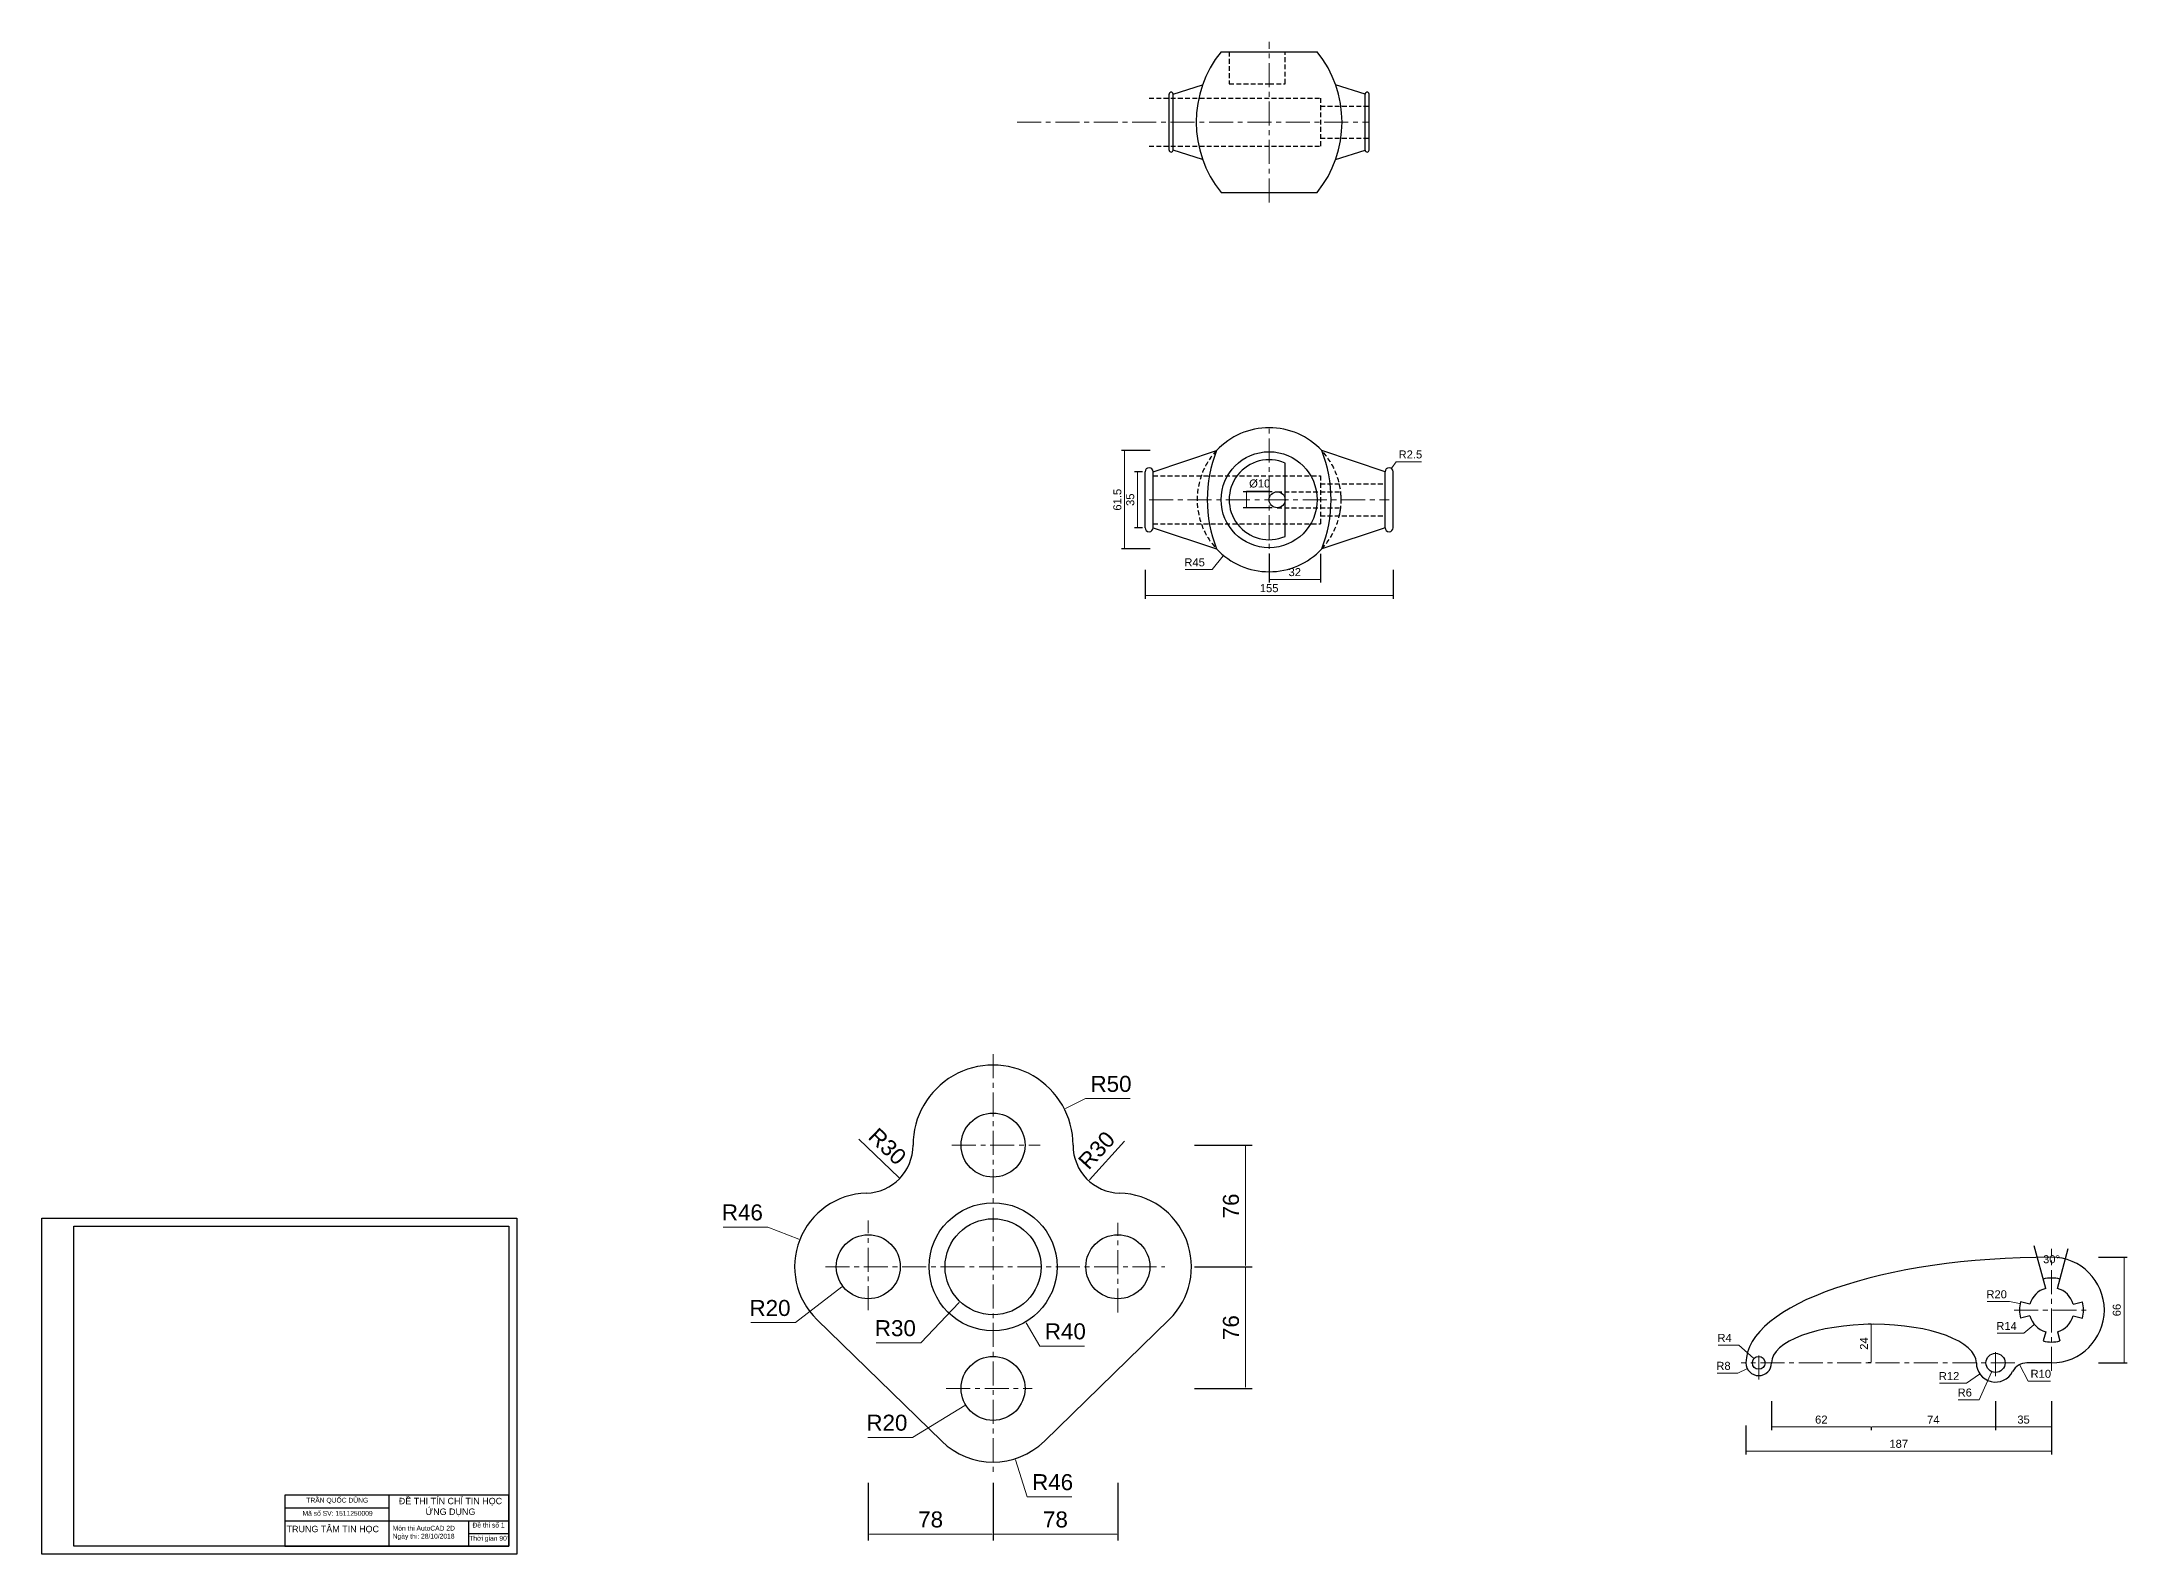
# Model space of a CAD drawing. Header units: inches. Extents: x 0 to 1303, y 0 to 945.
import ezdxf

# ---------------------------------------------------------------- set-up
doc = ezdxf.new("R2010")
doc.units = ezdxf.units.IN
doc.header["$LTSCALE"] = 12
doc.header["$MEASUREMENT"] = 0
doc.linetypes.add('CENTER', pattern=[2, 1.25, -0.25, 0.25, -0.25])
doc.linetypes.add('HIDDEN', pattern=[0.375, 0.25, -0.125])
doc.layers.add('chu', color=4, linetype='Continuous')
doc.layers.add('khung', color=7, linetype='Continuous')
for name, color, linetype, lineweight in [('khuat', 3, 'HIDDEN', 25), ('kt', 6, 'Continuous', 18), ('thay', 3, 'Continuous', 25), ('truc', 1, 'CENTER', 9)]:
    doc.layers.add(name, color=color, linetype=linetype, lineweight=lineweight)
doc.styles.add('style1', font='arial.ttf')
doc.dimstyles.new('12', dxfattribs={"dimscale": 2, "dimtxt": 2.5, "dimasz": 0.18, "dimexe": 1, "dimexo": 1, "dimgap": 1, "dimtad": 1, "dimtoh": 1, "dimdec": 0, "dimzin": 0, "dimdsep": 46, "dimtxsty": 'style1', "dimcen": 0, "dimclrd": 256, "dimclrt": 256, "dimadec": 0, "dimazin": 3, "dimtfac": 1, "dimtdec": 0, "dimtofl": 0, "dimtmove": 0, "dimatfit": 3, "dimfxl": 8, "dimfxlon": 1, "dimtolj": 1, "dimtzin": 0, "dimlwd": -1, "dimarcsym": 2})
doc.dimstyles.new('14', dxfattribs={"dimscale": 4, "dimtxt": 2.5, "dimasz": 0.18, "dimexe": 1, "dimexo": 1, "dimgap": 1, "dimtad": 1, "dimtoh": 1, "dimdec": 0, "dimzin": 0, "dimdsep": 46, "dimtxsty": 'style1', "dimcen": 0, "dimclrd": 256, "dimclrt": 256, "dimadec": 0, "dimazin": 3, "dimtfac": 1, "dimtdec": 0, "dimtofl": 0, "dimtmove": 0, "dimatfit": 3, "dimfxl": 8, "dimfxlon": 1, "dimtolj": 1, "dimtzin": 0, "dimlwd": -1, "dimarcsym": 2})

# ---------------------------------------------------------------- blocks, each defined once
blk = doc.blocks.new('*D1')
at = {"layer": 'Defpoints', "color": 0}
for p in [(514.5754179380801, 255.6226379076649), (536.2151672585268, 234.844734997404)]:
    blk.add_point(p, dxfattribs=at)
at = {"layer": 'kt'}
blk.add_line((510.7533885638164, 259.292447297905), (535.6958132748362, 235.3434046672503), dxfattribs=at)
blk.add_solid([(535.7789248864772, 235.4299636645321), (535.6127016631951, 235.2568456699685), (536.2151672585268, 234.844734997404)], dxfattribs=at)
at = {"layer": 'kt', "insert": (528.5533617582987, 254.8297385179827), "char_height": 10, "attachment_point": 5, "rotation": 316.16398164086195, "style": 'style1'}
blk.add_mtext('\\A1;R30', dxfattribs=at)
blk = doc.blocks.new('*D2')
at = {"layer": 'Defpoints', "color": 0}
for p in [(473.8000704558759, 196.5684740377397), (516.5754136083631, 179.648958140795)]:
    blk.add_point(p, dxfattribs=at)
at = {"layer": 'kt'}
for p, q in [((425.9681451802195, 204.4571154828904), (453.8562761488417, 204.4571154828905)), ((453.8562761488417, 204.4571154828905), (473.130543345663, 196.8333012430832))]:
    blk.add_line(p, q, dxfattribs=at)
blk.add_solid([(473.1746812132203, 196.9448890947853), (473.0864054781058, 196.721713391381), (473.8000704558759, 196.5684740377397)], dxfattribs=at)
at = {"layer": 'kt', "insert": (437.9122106645306, 213.5628453601074), "char_height": 10, "attachment_point": 5, "style": 'style1'}
blk.add_mtext('\\A1;R46', dxfattribs=at)
blk = doc.blocks.new('*D3')
at = {"layer": 'Defpoints', "color": 0}
for p in [(516.5754136083631, 179.648958140795), (500.715444056937, 167.4644858162406)]:
    blk.add_point(p, dxfattribs=at)
at = {"layer": 'kt'}
for p, q in [((471.1192977774667, 144.727151795114), (500.1444851530857, 167.0258448125566)), ((443.258451938449, 144.7271517951141), (471.1192977774667, 144.727151795114))]:
    blk.add_line(p, q, dxfattribs=at)
blk.add_solid([(500.0713783191384, 167.1210046298652), (500.217591987033, 166.9306849952481), (500.715444056937, 167.4644858162406)], dxfattribs=at)
at = {"layer": 'kt', "insert": (455.1888748579578, 153.832881672331), "char_height": 10, "attachment_point": 5, "style": 'style1'}
blk.add_mtext('\\A1;R20', dxfattribs=at)
blk = doc.blocks.new('*D4')
at = {"layer": 'Defpoints', "color": 0}
for p in [(594.5754136083626, 103.648958140795), (608.3619653855654, 59.76352786952496)]:
    blk.add_point(p, dxfattribs=at)
at = {"layer": 'kt'}
for p, q in [((615.8630961404742, 35.88588565556861), (608.5777548916434, 59.07662548267029)), ((643.7512271090966, 35.88588565556861), (615.8630961404742, 35.88588565556861))]:
    blk.add_line(p, q, dxfattribs=at)
blk.add_solid([(608.6922386227859, 59.11259040034994), (608.463271160501, 59.04066056499062), (608.3619653855654, 59.76352786952496)], dxfattribs=at)
at = {"layer": 'kt', "insert": (631.8071616247855, 44.99161553278559), "char_height": 10, "attachment_point": 5, "style": 'style1'}
blk.add_mtext('\\A1;R46', dxfattribs=at)
blk = doc.blocks.new('*D5')
at = {"layer": 'Defpoints', "color": 0}
for p in [(577.4774769600826, 93.2729973481078), (594.5754136083632, 103.6489581407955)]:
    blk.add_point(p, dxfattribs=at)
at = {"layer": 'kt'}
for p, q in [((544.155159106938, 73.05119686550549), (576.8619512407446, 92.89946275957104)), ((516.29431326792, 73.05119686550549), (544.155159106938, 73.05119686550549))]:
    blk.add_line(p, q, dxfattribs=at)
blk.add_solid([(576.7996954759885, 93.00205037946074), (576.9242070055008, 92.79687513968136), (577.4774769600826, 93.2729973481078)], dxfattribs=at)
at = {"layer": 'kt', "insert": (528.2247361874289, 82.1569267427224), "char_height": 10, "attachment_point": 5, "style": 'style1'}
blk.add_mtext('\\A1;R20', dxfattribs=at)
blk = doc.blocks.new('*D6')
at = {"layer": 'Defpoints', "color": 0}
for p in [(594.5754136083633, 179.6489581407955), (573.9240827805036, 157.888385192495)]:
    blk.add_point(p, dxfattribs=at)
at = {"layer": 'kt'}
for p, q in [((549.4668582178349, 132.1174930574975), (573.4284508406349, 157.3661314417358)), ((521.6060123788169, 132.1174930574976), (549.4668582178349, 132.1174930574975))]:
    blk.add_line(p, q, dxfattribs=at)
blk.add_solid([(573.3414085488417, 157.4487367650472), (573.5154931324282, 157.2835261184243), (573.9240827805036, 157.888385192495)], dxfattribs=at)
at = {"layer": 'kt', "insert": (533.5364352983257, 141.2266335759149), "char_height": 10, "attachment_point": 5, "style": 'style1'}
blk.add_mtext('\\A1;R30', dxfattribs=at)
blk = doc.blocks.new('*D7')
at = {"layer": 'Defpoints', "color": 0}
for p in [(594.5754136083627, 179.6489581407951), (614.9204407348421, 145.2094478187416)]:
    blk.add_point(p, dxfattribs=at)
at = {"layer": 'kt'}
for p, q in [((623.8306457704057, 130.126494309453), (615.2866512231187, 144.5895366329446)), ((651.6914916094236, 130.126494309453), (623.8306457704057, 130.126494309453))]:
    blk.add_line(p, q, dxfattribs=at)
blk.add_solid([(615.3899697540849, 144.650571714324), (615.1833326921526, 144.5285015515651), (614.9204407348421, 145.2094478187416)], dxfattribs=at)
at = {"layer": 'kt', "insert": (639.7610686899149, 139.2322241866699), "char_height": 10, "attachment_point": 5, "style": 'style1'}
blk.add_mtext('\\A1;R40', dxfattribs=at)
blk = doc.blocks.new('*D8')
at = {"layer": 'Defpoints', "color": 0}
for p in [(639.2320131196761, 278.1386918005388), (594.5754136083631, 255.6489581407949)]:
    blk.add_point(p, dxfattribs=at)
at = {"layer": 'kt'}
for p, q in [((652.3810277687938, 284.7607329004621), (639.8750681526391, 278.4625439652391)), ((680.2418736078114, 284.760732900462), (652.3810277687938, 284.7607329004621))]:
    blk.add_line(p, q, dxfattribs=at)
blk.add_solid([(639.8210927918557, 278.5697198040663), (639.9290435134225, 278.355368126412), (639.2320131196761, 278.1386918005388)], dxfattribs=at)
at = {"layer": 'kt', "insert": (668.3114506883027, 293.866462777679), "char_height": 10, "attachment_point": 5, "style": 'style1'}
blk.add_mtext('\\A1;R50', dxfattribs=at)
blk = doc.blocks.new('*D9')
at = {"layer": 'Defpoints', "color": 0}
for p in [(674.5754092786462, 255.622637907665), (654.3472398002777, 233.4681539472019)]:
    blk.add_point(p, dxfattribs=at)
at = {"layer": 'kt'}
blk.add_line((676.8010782471, 258.0602557808809), (654.8327158677587, 233.999861562253), dxfattribs=at)
blk.add_solid([(654.7440979319167, 234.0807742401665), (654.9213338036004, 233.9189488843396), (654.3472398002777, 233.4681539472019)], dxfattribs=at)
at = {"layer": 'kt', "insert": (659.3326915075404, 252.4379537527199), "char_height": 10, "attachment_point": 5, "rotation": 47.60233317550801, "style": 'style1'}
blk.add_mtext('\\A1;R30', dxfattribs=at)
blk = doc.blocks.new('*D10')
at = {"layer": 'Defpoints', "color": 0}
for p in [(594.5754136083632, 255.6489581407952), (594.5754136083632, 179.6489581407952), (752.431037052758, 179.6489581407951)]:
    blk.add_point(p, dxfattribs=at)
at = {"layer": 'kt', "color": 0, "lineweight": -2}
for p, q in [((720.431037052758, 255.6489581407951), (756.431037052758, 255.6489581407951)), ((720.431037052758, 179.6489581407951), (756.431037052758, 179.6489581407951))]:
    blk.add_line(p, q, dxfattribs=at)
at = {"layer": 'kt'}
blk.add_line((752.431037052758, 254.9289581407951), (752.431037052758, 180.3689581407951), dxfattribs=at)
for points in [[(752.311037052758, 254.9289581407951), (752.551037052758, 254.9289581407951), (752.431037052758, 255.6489581407951)], [(752.311037052758, 180.3689581407951), (752.551037052758, 180.3689581407951), (752.431037052758, 179.6489581407951)]]:
    blk.add_solid(points, dxfattribs=at)
at = {"layer": 'kt', "insert": (743.3253071755411, 217.6489581407953), "char_height": 10, "attachment_point": 5, "rotation": 90, "style": 'style1'}
blk.add_mtext('\\A1;76', dxfattribs=at)
blk = doc.blocks.new('*D11')
at = {"layer": 'Defpoints', "color": 0}
for p in [(594.5754136083632, 179.6489581407952), (594.5754136083632, 103.6489581407952), (752.431037052758, 103.6489581407951)]:
    blk.add_point(p, dxfattribs=at)
at = {"layer": 'kt', "color": 0, "lineweight": -2}
for p, q in [((720.431037052758, 179.6489581407951), (756.431037052758, 179.6489581407951)), ((720.431037052758, 103.6489581407951), (756.431037052758, 103.6489581407951))]:
    blk.add_line(p, q, dxfattribs=at)
at = {"layer": 'kt'}
blk.add_line((752.431037052758, 178.9289581407951), (752.431037052758, 104.3689581407951), dxfattribs=at)
for points in [[(752.311037052758, 178.9289581407951), (752.551037052758, 178.9289581407951), (752.431037052758, 179.6489581407951)], [(752.311037052758, 104.3689581407951), (752.551037052758, 104.3689581407951), (752.431037052758, 103.6489581407951)]]:
    blk.add_solid(points, dxfattribs=at)
at = {"layer": 'kt', "insert": (743.3253071755411, 141.6489581407952), "char_height": 10, "attachment_point": 5, "rotation": 90, "style": 'style1'}
blk.add_mtext('\\A1;76', dxfattribs=at)
blk = doc.blocks.new('*D12')
at = {"layer": 'Defpoints', "color": 0}
for p in [(516.5754136083632, 179.6489581407952), (594.5754136083632, 179.6489581407952), (594.5754136083632, 12.5889780321836)]:
    blk.add_point(p, dxfattribs=at)
at = {"layer": 'kt', "color": 0, "lineweight": -2}
for p, q in [((516.5754136083632, 44.5889780321836), (516.5754136083632, 8.588978032183604)), ((594.5754136083632, 44.5889780321836), (594.5754136083632, 8.588978032183604))]:
    blk.add_line(p, q, dxfattribs=at)
at = {"layer": 'kt'}
blk.add_line((517.2954136083632, 12.5889780321836), (593.8554136083632, 12.5889780321836), dxfattribs=at)
for points in [[(517.2954136083632, 12.7089780321836), (517.2954136083632, 12.46897803218361), (516.5754136083632, 12.5889780321836)], [(593.8554136083632, 12.7089780321836), (593.8554136083632, 12.46897803218361), (594.5754136083632, 12.5889780321836)]]:
    blk.add_solid(points, dxfattribs=at)
at = {"layer": 'kt', "insert": (555.5754136083632, 21.69470790940052), "char_height": 10, "attachment_point": 5, "style": 'style1'}
blk.add_mtext('\\A1;78', dxfattribs=at)
blk = doc.blocks.new('*D13')
at = {"layer": 'Defpoints', "color": 0}
for p in [(594.5754136083632, 179.6489581407952), (672.5754136083632, 179.6489581407952), (672.5754136083632, 12.5889780321836)]:
    blk.add_point(p, dxfattribs=at)
at = {"layer": 'kt', "color": 0, "lineweight": -2}
for p, q in [((594.5754136083632, 44.5889780321836), (594.5754136083632, 8.588978032183604)), ((672.5754136083632, 44.5889780321836), (672.5754136083632, 8.588978032183604))]:
    blk.add_line(p, q, dxfattribs=at)
at = {"layer": 'kt'}
blk.add_line((595.2954136083632, 12.5889780321836), (671.8554136083632, 12.5889780321836), dxfattribs=at)
for points in [[(595.2954136083632, 12.7089780321836), (595.2954136083632, 12.46897803218361), (594.5754136083632, 12.5889780321836)], [(671.8554136083632, 12.7089780321836), (671.8554136083632, 12.46897803218361), (672.5754136083632, 12.5889780321836)]]:
    blk.add_solid(points, dxfattribs=at)
at = {"layer": 'kt', "insert": (633.5754136083632, 21.69470790940052), "char_height": 10, "attachment_point": 5, "style": 'style1'}
blk.add_mtext('\\A1;78', dxfattribs=at)
blk = doc.blocks.new('*D14')
at = {"layer": 'Defpoints', "color": 0}
for p in [(1070.148490738037, 122.2750684470506), (1073.127952539958, 119.6062096327083)]:
    blk.add_point(p, dxfattribs=at)
at = {"layer": 'kt'}
for p, q in [((1047.752836821774, 130.730043690071), (1060.709521678528, 130.7300436900711)), ((1060.709521678528, 130.7300436900711), (1069.880339175864, 122.5152657403414))]:
    blk.add_line(p, q, dxfattribs=at)
blk.add_solid([(1069.920372058079, 122.5599576673702), (1069.840306293649, 122.4705738133126), (1070.148490738037, 122.2750684470506)], dxfattribs=at)
at = {"layer": 'kt', "insert": (1051.773982797217, 135.2300436900709), "char_height": 5, "attachment_point": 5, "style": 'style1'}
blk.add_mtext('\\A1;R4', dxfattribs=at)
blk = doc.blocks.new('*D15')
at = {"layer": 'Defpoints', "color": 0}
for p in [(1073.127952539957, 119.6062096327085), (1065.950839605731, 116.0722246399049)]:
    blk.add_point(p, dxfattribs=at)
at = {"layer": 'kt'}
for p, q in [((1047.061358636123, 113.1584940879189), (1060.033391378279, 113.1584940879189)), ((1060.033391378279, 113.1584940879189), (1065.627869523691, 115.9131953152287))]:
    blk.add_line(p, q, dxfattribs=at)
blk.add_solid([(1065.601364636245, 115.9670236622354), (1065.654374411137, 115.859366968222), (1065.950839605731, 116.0722246399049)], dxfattribs=at)
at = {"layer": 'kt', "insert": (1051.097852496969, 117.7113590265273), "char_height": 5, "attachment_point": 5, "style": 'style1'}
blk.add_mtext('\\A1;R8', dxfattribs=at)
blk = doc.blocks.new('*D16')
at = {"layer": 'Defpoints', "color": 0}
for p in [(1145.127952540152, 143.6893987902928), (1143.422808566076, 119.6062096327082), (1145.127952540152, 119.6062096327082)]:
    blk.add_point(p, dxfattribs=at)
at = {"layer": 'kt', "color": 0, "lineweight": -2}
for p, q in [((1143.422808566076, 143.6893987902928), (1141.422808566076, 143.6893987902928)), ((1143.422808566076, 119.6062096327082), (1141.422808566076, 119.6062096327082))]:
    blk.add_line(p, q, dxfattribs=at)
at = {"layer": 'kt'}
blk.add_line((1143.422808566076, 143.3293987902928), (1143.422808566076, 119.9662096327082), dxfattribs=at)
for points in [[(1143.362808566076, 143.3293987902928), (1143.482808566076, 143.3293987902928), (1143.422808566076, 143.6893987902928)], [(1143.362808566076, 119.9662096327082), (1143.482808566076, 119.9662096327082), (1143.422808566076, 119.6062096327082)]]:
    blk.add_solid(points, dxfattribs=at)
at = {"layer": 'kt', "insert": (1138.912576642474, 131.6478042115007), "char_height": 5, "attachment_point": 5, "rotation": 90, "style": 'style1'}
blk.add_mtext('\\A1;24', dxfattribs=at)
blk = doc.blocks.new('*D17')
at = {"layer": 'Defpoints', "color": 0}
for p in [(1221.127952539958, 119.6062096327079), (1211.304649822419, 112.7139876601065)]:
    blk.add_point(p, dxfattribs=at)
at = {"layer": 'kt'}
for p, q in [((1186.117418488126, 106.8476238656286), (1202.943475786898, 106.8476238656286)), ((1202.943475786898, 106.8476238656286), (1211.009950740893, 112.5072210009286))]:
    blk.add_line(p, q, dxfattribs=at)
blk.add_solid([(1210.975489631031, 112.5563375145163), (1211.044411850756, 112.458104487341), (1211.304649822419, 112.7139876601065)], dxfattribs=at)
at = {"layer": 'kt', "insert": (1192.065576741877, 111.3578557892303), "char_height": 5, "attachment_point": 5, "style": 'style1'}
blk.add_mtext('\\A1;R12', dxfattribs=at)
blk = doc.blocks.new('*D18')
at = {"layer": 'Defpoints', "color": 0}
for p in [(1221.127952539957, 119.6062096327079), (1218.68713222066, 114.1251152010366)]:
    blk.add_point(p, dxfattribs=at)
at = {"layer": 'kt'}
for p, q in [((1210.831664550334, 96.48491458257968), (1218.540683001502, 113.7962495351362)), ((1197.866453090579, 96.48491458257979), (1210.831664550334, 96.48491458257968))]:
    blk.add_line(p, q, dxfattribs=at)
blk.add_solid([(1218.485872057185, 113.8206577383292), (1218.595493945819, 113.7718413319433), (1218.68713222066, 114.1251152010366)], dxfattribs=at)
at = {"layer": 'kt', "insert": (1201.896125669024, 101.0377795211882), "char_height": 5, "attachment_point": 5, "style": 'style1'}
blk.add_mtext('\\A1;R6', dxfattribs=at)
blk = doc.blocks.new('*D19')
at = {"layer": 'Defpoints', "color": 0}
for p in [(1236.153698862507, 118.5007883954347), (1240.723870482224, 109.6062096327075)]:
    blk.add_point(p, dxfattribs=at)
at = {"layer": 'kt'}
for p, q in [((1241.454137768896, 108.1849457416266), (1236.318225040817, 118.1805835599766)), ((1255.384560688405, 108.1849457416267), (1241.454137768896, 108.1849457416266))]:
    blk.add_line(p, q, dxfattribs=at)
blk.add_solid([(1236.371592513393, 118.2080045896949), (1236.26485756824, 118.1531625302583), (1236.153698862507, 118.5007883954347)], dxfattribs=at)
at = {"layer": 'kt', "insert": (1249.41934922865, 112.7378106802351), "char_height": 5, "attachment_point": 5, "style": 'style1'}
blk.add_mtext('\\A1;R10', dxfattribs=at)
blk = doc.blocks.new('*D20')
at = {"layer": 'Defpoints', "color": 0}
for p in [(1245.407611702224, 143.6020832273974), (1256.127952539958, 152.6062096327088)]:
    blk.add_point(p, dxfattribs=at)
at = {"layer": 'kt'}
for p, q in [((1222.052433279307, 138.1310969495423), (1238.893838463482, 138.1310969495424)), ((1238.893838463482, 138.1310969495424), (1245.131945794968, 143.3705485484038))]:
    blk.add_line(p, q, dxfattribs=at)
blk.add_solid([(1245.093356681803, 143.4164928662797), (1245.170534908134, 143.3246042305278), (1245.407611702224, 143.6020832273974)], dxfattribs=at)
at = {"layer": 'kt', "insert": (1228.015939418461, 142.6413288731438), "char_height": 5, "attachment_point": 5, "style": 'style1'}
blk.add_mtext('\\A1;R14', dxfattribs=at)
blk = doc.blocks.new('*D21')
at = {"layer": 'Defpoints', "color": 0}
for p in [(1236.51625204852, 156.5280974223022), (1256.127952539958, 152.6062096327085)]:
    blk.add_point(p, dxfattribs=at)
at = {"layer": 'kt'}
for p, q in [((1215.865202899638, 157.8720676689879), (1229.795625819146, 157.8720676689879)), ((1229.795625819146, 157.8720676689879), (1236.163241439674, 156.5986914025149))]:
    blk.add_line(p, q, dxfattribs=at)
blk.add_solid([(1236.175007103043, 156.6575265039892), (1236.151475776305, 156.5398563010406), (1236.51625204852, 156.5280974223022)], dxfattribs=at)
at = {"layer": 'kt', "insert": (1221.830414359392, 162.4249326075964), "char_height": 5, "attachment_point": 5, "style": 'style1'}
blk.add_mtext('\\A1;R20', dxfattribs=at)
blk = doc.blocks.new('*D22')
at = {"layer": 'Defpoints', "color": 0}
for p in [(1245.371293353501, 192.7506082362675), (1266.425493808366, 191.0371568394446), (1258.495497732473, 179.6673750123128), (1252.504485908522, 166.1291712007552), (1259.751419171393, 166.1291712007552)]:
    blk.add_point(p, dxfattribs=at)
at = {"layer": 'kt', "insert": (1256.127952539958, 184.3253145270052), "char_height": 5, "attachment_point": 5, "style": 'style1'}
blk.add_mtext('\\A1;30°', dxfattribs=at)
blk = doc.blocks.new('*D23')
at = {"layer": 'Defpoints', "color": 0}
for p in [(1256.127952539958, 185.6062096327082), (1301.468611694965, 185.6062096327082), (1256.127952539958, 119.6062096327082)]:
    blk.add_point(p, dxfattribs=at)
at = {"layer": 'kt', "color": 0, "lineweight": -2}
for p, q in [((1285.468611694965, 185.6062096327082), (1303.468611694965, 185.6062096327082)), ((1285.468611694965, 119.6062096327082), (1303.468611694965, 119.6062096327082))]:
    blk.add_line(p, q, dxfattribs=at)
at = {"layer": 'kt'}
blk.add_line((1301.468611694965, 119.9662096327082), (1301.468611694965, 185.2462096327082), dxfattribs=at)
for points in [[(1301.408611694965, 185.2462096327082), (1301.528611694965, 185.2462096327082), (1301.468611694965, 185.6062096327082)], [(1301.408611694965, 119.9662096327082), (1301.528611694965, 119.9662096327082), (1301.468611694965, 119.6062096327082)]]:
    blk.add_solid(points, dxfattribs=at)
at = {"layer": 'kt', "insert": (1296.915746756357, 152.6062096327084), "char_height": 5, "attachment_point": 5, "rotation": 90, "style": 'style1'}
blk.add_mtext('\\A1;66', dxfattribs=at)
blk = doc.blocks.new('*D25')
at = {"layer": 'Defpoints', "color": 0}
for p in [(1221.127952539958, 119.6062096327082), (1256.127952539958, 119.6062096327082), (1221.127952539958, 79.57472033689305)]:
    blk.add_point(p, dxfattribs=at)
at = {"layer": 'kt', "color": 0, "lineweight": -2}
for p, q in [((1221.127952539958, 95.57472033689305), (1221.127952539958, 77.57472033689305)), ((1256.127952539958, 95.57472033689305), (1256.127952539958, 77.57472033689305))]:
    blk.add_line(p, q, dxfattribs=at)
at = {"layer": 'kt'}
blk.add_line((1255.767952539958, 79.57472033689305), (1221.487952539957, 79.57472033689305), dxfattribs=at)
for points in [[(1221.487952539957, 79.63472033689305), (1221.487952539957, 79.51472033689305), (1221.127952539958, 79.57472033689305)], [(1255.767952539958, 79.63472033689305), (1255.767952539958, 79.51472033689305), (1256.127952539958, 79.57472033689305)]]:
    blk.add_solid(points, dxfattribs=at)
at = {"layer": 'kt', "insert": (1238.627952539958, 84.12929059610178), "char_height": 5, "attachment_point": 5, "style": 'style1'}
blk.add_mtext('\\A1;35', dxfattribs=at)
blk = doc.blocks.new('*D26')
at = {"layer": 'Defpoints', "color": 0}
for p in [(1221.127952539958, 119.6062096327082), (1143.362808566076, 81.15302652200398), (1143.362808566076, 79.57472033689305)]:
    blk.add_point(p, dxfattribs=at)
at = {"layer": 'kt', "color": 0, "lineweight": -2}
for p, q in [((1221.127952539958, 95.57472033689305), (1221.127952539958, 77.57472033689305)), ((1143.362808566076, 79.57472033689305), (1143.362808566076, 77.57472033689305))]:
    blk.add_line(p, q, dxfattribs=at)
at = {"layer": 'kt'}
blk.add_line((1220.767952539958, 79.57472033689305), (1143.722808566076, 79.57472033689305), dxfattribs=at)
for points in [[(1143.722808566076, 79.63472033689305), (1143.722808566076, 79.51472033689305), (1143.362808566076, 79.57472033689305)], [(1220.767952539958, 79.63472033689305), (1220.767952539958, 79.51472033689305), (1221.127952539958, 79.57472033689305)]]:
    blk.add_solid(points, dxfattribs=at)
at = {"layer": 'kt', "insert": (1182.245380553017, 84.07472033689305), "char_height": 5, "attachment_point": 5, "style": 'style1'}
blk.add_mtext('\\A1;74', dxfattribs=at)
blk = doc.blocks.new('*D27')
at = {"layer": 'Defpoints', "color": 0}
for p in [(1081.127952539958, 119.6062096327082), (1081.127952539958, 79.57472033689305), (1143.362808566076, 81.15302652200398)]:
    blk.add_point(p, dxfattribs=at)
at = {"layer": 'kt', "color": 0, "lineweight": -2}
for p, q in [((1081.127952539958, 95.57472033689305), (1081.127952539958, 77.57472033689305)), ((1143.362808566076, 79.57472033689305), (1143.362808566076, 77.57472033689305))]:
    blk.add_line(p, q, dxfattribs=at)
at = {"layer": 'kt'}
blk.add_line((1143.002808566076, 79.57472033689305), (1081.487952539957, 79.57472033689305), dxfattribs=at)
for points in [[(1081.487952539957, 79.63472033689305), (1081.487952539957, 79.51472033689305), (1081.127952539958, 79.57472033689305)], [(1143.002808566076, 79.63472033689305), (1143.002808566076, 79.51472033689305), (1143.362808566076, 79.57472033689305)]]:
    blk.add_solid(points, dxfattribs=at)
at = {"layer": 'kt', "insert": (1112.245380553017, 84.1275852755015), "char_height": 5, "attachment_point": 5, "style": 'style1'}
blk.add_mtext('\\A1;62', dxfattribs=at)
blk = doc.blocks.new('*D28')
at = {"layer": 'Defpoints', "color": 0}
for p in [(1065.127952539958, 119.6062096327082), (1256.127952539958, 119.6062096327082), (1256.127952539958, 64.43938655428565)]:
    blk.add_point(p, dxfattribs=at)
at = {"layer": 'kt', "color": 0, "lineweight": -2}
for p, q in [((1065.127952539958, 80.43938655428565), (1065.127952539958, 62.43938655428565)), ((1256.127952539958, 80.43938655428565), (1256.127952539958, 62.43938655428565))]:
    blk.add_line(p, q, dxfattribs=at)
at = {"layer": 'kt'}
blk.add_line((1065.487952539957, 64.43938655428565), (1255.767952539958, 64.43938655428565), dxfattribs=at)
for points in [[(1065.487952539957, 64.49938655428565), (1065.487952539957, 64.37938655428565), (1065.127952539958, 64.43938655428565)], [(1255.767952539958, 64.49938655428565), (1255.767952539958, 64.37938655428565), (1256.127952539958, 64.43938655428565)]]:
    blk.add_solid(points, dxfattribs=at)
at = {"layer": 'kt', "insert": (1160.627952539958, 68.9922514928941), "char_height": 5, "attachment_point": 5, "style": 'style1'}
blk.add_mtext('\\A1;187', dxfattribs=at)
blk = doc.blocks.new('*D29')
at = {"layer": 'Defpoints', "color": 0}
for p in [(676.8259919727695, 689.6704844697925), (734.2818673327472, 689.6704844697925), (734.2818673327471, 628.1704844697928)]:
    blk.add_point(p, dxfattribs=at)
at = {"layer": 'kt', "color": 0, "lineweight": -2}
for p, q in [((692.8259919727695, 689.6704844697925), (674.8259919727695, 689.6704844697925)), ((692.8259919727695, 628.1704844697928), (674.8259919727695, 628.1704844697928))]:
    blk.add_line(p, q, dxfattribs=at)
at = {"layer": 'kt'}
blk.add_line((676.8259919727695, 628.5304844697928), (676.8259919727695, 689.3104844697925), dxfattribs=at)
for points in [[(676.7659919727696, 689.3104844697925), (676.8859919727695, 689.3104844697925), (676.8259919727695, 689.6704844697925)], [(676.7659919727696, 628.5304844697928), (676.8859919727695, 628.5304844697928), (676.8259919727695, 628.1704844697928)]]:
    blk.add_solid(points, dxfattribs=at)
at = {"layer": 'kt', "insert": (672.273127034161, 658.9204844697928), "char_height": 5, "attachment_point": 5, "rotation": 90, "style": 'style1'}
blk.add_mtext('\\A1;61.5', dxfattribs=at)
blk = doc.blocks.new('*D30')
at = {"layer": 'Defpoints', "color": 0}
for p in [(689.9225599502058, 676.4204844697929), (684.9082390609512, 641.4204844697929), (689.9225599502058, 641.4204844697929)]:
    blk.add_point(p, dxfattribs=at)
at = {"layer": 'kt', "color": 0, "lineweight": -2}
for p, q in [((687.9225599502058, 676.4204844697929), (682.9082390609512, 676.4204844697929)), ((687.9225599502058, 641.4204844697929), (682.9082390609512, 641.4204844697929))]:
    blk.add_line(p, q, dxfattribs=at)
at = {"layer": 'kt'}
blk.add_line((684.9082390609512, 676.0604844697929), (684.9082390609512, 641.7804844697929), dxfattribs=at)
for points in [[(684.8482390609513, 676.0604844697929), (684.9682390609512, 676.0604844697929), (684.9082390609512, 676.4204844697929)], [(684.8482390609513, 641.7804844697929), (684.9682390609512, 641.7804844697929), (684.9082390609512, 641.4204844697929)]]:
    blk.add_solid(points, dxfattribs=at)
at = {"layer": 'kt', "insert": (680.3536688017424, 658.920484469793), "char_height": 5, "attachment_point": 5, "rotation": 90, "style": 'style1'}
blk.add_mtext('\\A1;35', dxfattribs=at)
blk = doc.blocks.new('*D31')
at = {"layer": 'Defpoints', "color": 0}
for p in [(767.1366615034613, 658.9204844697923), (738.6638367326519, 624.0737019845938)]:
    blk.add_point(p, dxfattribs=at)
at = {"layer": 'kt'}
for p, q in [((714.5615229544358, 615.2228387303301), (731.4319185888149, 615.2228387303301)), ((731.4319185888149, 615.2228387303301), (738.4360541344854, 623.7949277247122))]:
    blk.add_line(p, q, dxfattribs=at)
blk.add_solid([(738.3895917578385, 623.8328914910734), (738.4825165111324, 623.7569639583512), (738.6638367326519, 624.0737019845938)], dxfattribs=at)
at = {"layer": 'kt', "insert": (720.5540195437945, 619.7654717453369), "char_height": 5, "attachment_point": 5, "style": 'style1'}
blk.add_mtext('\\A1;R45', dxfattribs=at)
blk = doc.blocks.new('*D32')
at = {"layer": 'Defpoints', "color": 0}
for p in [(689.6366615034616, 658.8585502969506), (844.6366615034614, 658.9204844697929), (844.6366615034614, 599.0791330029094)]:
    blk.add_point(p, dxfattribs=at)
at = {"layer": 'kt', "color": 0, "lineweight": -2}
for p, q in [((689.6366615034616, 615.0791330029094), (689.6366615034616, 597.0791330029094)), ((844.6366615034614, 615.0791330029094), (844.6366615034614, 597.0791330029094))]:
    blk.add_line(p, q, dxfattribs=at)
at = {"layer": 'kt'}
blk.add_line((689.9966615034616, 599.0791330029094), (844.2766615034614, 599.0791330029094), dxfattribs=at)
for points in [[(689.9966615034616, 599.1391330029094), (689.9966615034616, 599.0191330029095), (689.6366615034616, 599.0791330029094)], [(844.2766615034614, 599.1391330029094), (844.2766615034614, 599.0191330029095), (844.6366615034614, 599.0791330029094)]]:
    blk.add_solid(points, dxfattribs=at)
at = {"layer": 'kt', "insert": (767.1366615034615, 603.6319979415179), "char_height": 5, "attachment_point": 5, "style": 'style1'}
blk.add_mtext('\\A1;155', dxfattribs=at)
blk = doc.blocks.new('*D33')
at = {"layer": 'Defpoints', "color": 0}
for p in [(767.1366615034615, 643.9204844697927), (799.1366615034615, 643.9204844697927), (799.1366615034615, 609.1010728362994)]:
    blk.add_point(p, dxfattribs=at)
at = {"layer": 'kt', "color": 0, "lineweight": -2}
for p, q in [((767.1366615034615, 625.1010728362994), (767.1366615034615, 607.1010728362994)), ((799.1366615034615, 625.1010728362994), (799.1366615034615, 607.1010728362994))]:
    blk.add_line(p, q, dxfattribs=at)
at = {"layer": 'kt'}
blk.add_line((767.4966615034615, 609.1010728362994), (798.7766615034615, 609.1010728362994), dxfattribs=at)
for points in [[(767.4966615034615, 609.1610728362994), (767.4966615034615, 609.0410728362995), (767.1366615034615, 609.1010728362994)], [(798.7766615034615, 609.1610728362994), (798.7766615034615, 609.0410728362995), (799.1366615034615, 609.1010728362994)]]:
    blk.add_solid(points, dxfattribs=at)
at = {"layer": 'kt', "insert": (783.1366615034615, 613.6556430955081), "char_height": 5, "attachment_point": 5, "style": 'style1'}
blk.add_mtext('\\A1;32', dxfattribs=at)
blk = doc.blocks.new('*D34')
at = {"layer": 'Defpoints', "color": 0}
for p in [(752.9425465521965, 663.9204844697928), (772.1366615034615, 663.9204844697927), (772.1366615034615, 653.9204844697927)]:
    blk.add_point(p, dxfattribs=at)
at = {"layer": 'kt', "color": 0, "lineweight": -2}
for p, q in [((768.9425465521965, 663.9204844697927), (750.9425465521965, 663.9204844697928)), ((768.9425465521965, 653.9204844697927), (750.9425465521965, 653.9204844697928))]:
    blk.add_line(p, q, dxfattribs=at)
at = {"layer": 'kt'}
for p, q in [((752.9425465521965, 663.9204844697928), (752.9425465521965, 664.2804844697928)), ((752.9425465521965, 664.2804844697928), (767.5278125822101, 664.2804844697928)), ((752.9425465521965, 654.2804844697928), (752.9425465521965, 663.5604844697928))]:
    blk.add_line(p, q, dxfattribs=at)
for points in [[(752.8825465521966, 663.5604844697928), (753.0025465521965, 663.5604844697928), (752.9425465521965, 663.9204844697928)], [(752.8825465521966, 654.2804844697928), (753.0025465521965, 654.2804844697928), (752.9425465521965, 653.9204844697928)]]:
    blk.add_solid(points, dxfattribs=at)
at = {"layer": 'kt', "insert": (761.2351795672032, 668.9731856976238), "char_height": 5, "attachment_point": 5, "style": 'style1'}
blk.add_mtext('\\A1;%%C10', dxfattribs=at)
blk = doc.blocks.new('*D36')
at = {"layer": 'Defpoints', "color": 0}
for p in [(843.5641650168227, 678.4728571745766), (842.1366615034617, 676.4204844697927)]:
    blk.add_point(p, dxfattribs=at)
at = {"layer": 'kt'}
for p, q in [((846.4602970051842, 682.6367294079766), (843.7697255227465, 678.7683988440654)), ((862.3859450270122, 682.6367294079765), (846.4602970051842, 682.6367294079766))]:
    blk.add_line(p, q, dxfattribs=at)
blk.add_solid([(843.7204685778318, 678.802658928386), (843.8189824676614, 678.7341387597447), (843.5641650168227, 678.4728571745766)], dxfattribs=at)
at = {"layer": 'kt', "insert": (855.4231210160983, 687.1895943465851), "char_height": 5, "attachment_point": 5, "style": 'style1'}
blk.add_mtext('\\A1;R2.5', dxfattribs=at)

msp = doc.modelspace()

# ---------------------------------------------------------------- linework, layer by layer
for points in [[(0, 0), (0, 210), (297, 210), (297, 0), (0, 0)], [(20, 5), (20, 205), (292, 205), (292, 4.999999999999972)]]:
    msp.add_lwpolyline(points, close=True)
at = {"layer": 'khuat'}
for p, q in [((742.1366615034615, 938.8682829555593), (742.1366615034615, 918.8682829555592)), ((777.1366615034615, 918.8682829555592), (777.1366615034615, 938.8682829555593)), ((742.1366615034615, 918.8682829555592), (767.1366615034615, 918.8682829555592)), ((767.1366615034615, 918.8682829555592), (777.1366615034615, 918.8682829555592)), ((692.1366615034615, 909.8682829555592), (799.1366615034615, 909.8682829555592)), ((799.1366615034615, 909.8682829555592), (799.1366615034615, 879.8682829555593)), ((799.1366615034615, 904.8682829555592), (829.6366615034615, 904.8682829555592)), ((692.1366615034615, 879.8682829555593), (799.1366615034615, 879.8682829555593)), ((799.1366615034615, 884.8682829555593), (829.6366615034615, 884.8682829555594)), ((694.6366615034616, 673.9204844697925), (799.1366615034615, 673.9204844697925)), ((799.1366615034615, 673.9204844697925), (799.1366615034615, 643.9204844697927)), ((799.1366615034615, 668.9204844697925), (839.6366615034614, 668.9204844697925)), ((772.1366615034615, 663.9204844697927), (811.8580210534573, 663.9204844697927)), ((772.1366615034615, 653.9204844697927), (811.8580210534573, 653.9204844697927)), ((694.6366615034616, 643.9204844697927), (799.1366615034615, 643.9204844697927)), ((799.1366615034615, 648.9204844697927), (839.6366615034614, 648.9204844697928))]:
    msp.add_line(p, q, dxfattribs=at)
for start, end in [(136.8953261801041, 223.1046738198962), (316.8953261801042, 43.10467381989616)]:
    msp.add_arc((767.1366615034615, 658.9204844697927), 45, start, end, dxfattribs=at)
at = {"layer": 'khung'}
for p, q in [((292, 36.99999999999997), (152, 36.99999999999997)), ((152, 36.99999999999997), (152, 4.999999999999972)), ((152, 28.99999999999997), (217, 28.99999999999997)), ((152, 28.99999999999997), (217, 28.99999999999997)), ((217, 36.99999999999997), (217, 4.999999999999972)), ((292, 4.999999999999972), (292, 36.99999999999997)), ((152, 20.99999999999997), (292, 20.99999999999997)), ((152, 20.99999999999997), (292, 20.99999999999997)), ((267, 4.999999999999972), (266.9999999999999, 20.99999999999997)), ((267, 4.999999999999972), (266.9999999999999, 20.99999999999997)), ((152, 4.999999999999972), (292, 4.999999999999972)), ((152, 4.999999999999972), (292, 4.999999999999972)), ((266.9999999999999, 12.99999999999997), (292, 12.99999999999997)), ((266.9999999999999, 12.99999999999997), (292, 12.99999999999997))]:
    msp.add_line(p, q, dxfattribs=at)
at = {"layer": 'thay'}
for p, q in [((737.1366615034615, 938.8682829555593), (797.1366615034615, 938.8682829555593)), ((707.1366615034615, 912.368282955559), (725.5691052967738, 918.1632452877083)), ((827.1366615034615, 912.368282955559), (808.7042177101491, 918.1632452877083)), ((704.6366615034615, 877.3682829555593), (704.6366615034615, 912.3682829555593)), ((707.1366615034615, 877.3682829555593), (707.1366615034615, 912.3682829555593)), ((827.1366615034615, 877.3682829555593), (827.1366615034615, 912.3682829555593)), ((829.6366615034615, 877.3682829555593), (829.6366615034615, 912.3682829555593)), ((725.5691052967742, 871.5733206234095), (707.1366615034615, 877.368282955559)), ((808.7042177101488, 871.5733206234095), (827.1366615034615, 877.368282955559)), ((737.1366615034615, 850.8682829555593), (797.1366615034615, 850.8682829555593)), ((694.6366615034616, 676.4204844697929), (734.2818673327473, 689.6704844697928)), ((777.1366615034613, 636.0076059950133), (777.1366615034616, 681.8333629445718)), ((839.6366615034614, 676.4204844697929), (799.9914556741757, 689.6704844697928)), ((689.6366615034616, 641.4204844697929), (689.6366615034616, 676.4204844697929)), ((694.6366615034616, 641.4204844697929), (694.6366615034616, 676.4204844697929)), ((839.6366615034614, 641.4204844697929), (839.6366615034614, 676.4204844697929)), ((844.6366615034614, 641.4204844697929), (844.6366615034614, 676.4204844697929)), ((694.6366615034616, 641.4204844697929), (734.2818673327473, 628.1704844697925)), ((839.6366615034614, 641.4204844697929), (799.9914556741757, 628.1704844697925)), ((1252.504485908522, 166.1291712007552), (1245.371293353501, 192.7506082362675)), ((1259.751419171393, 166.1291712007552), (1266.425493808366, 191.0371568394446)), ((1242.604990971911, 156.2296762641434), (1236.809436014176, 157.7825905347586)), ((1269.650914108004, 156.2296762641434), (1275.446469065739, 157.7825905347586)), ((484.4736361704835, 146.7023970861292), (562.4736361704835, 70.70239708612915)), ((626.6771910462429, 70.70239708612914), (704.6771910462429, 146.7023970861291)), ((1242.604990971911, 148.982743001273), (1236.809436014176, 147.4298287306578)), ((1269.650914108004, 148.982743001273), (1275.446469065739, 147.4298287306578)), ((1252.504485908522, 139.0832480646613), (1250.951571637907, 133.2876931069268)), ((1259.751419171393, 139.0832480646613), (1261.304333442008, 133.2876931069268)), ((1256.127952539958, 119.6062096327082), (1240.723870482223, 119.6062096327082))]:
    msp.add_line(p, q, dxfattribs=at)
for centre, radius in [((767.1366615034615, 658.9204844697927), 30), ((772.1366615034615, 658.9204844697927), 5), ((594.5754136083632, 255.6489581407952), 20), ((594.5754136083632, 179.6489581407952), 40), ((594.5754136083632, 179.6489581407952), 30), ((516.5754136083632, 179.6489581407952), 20), ((672.5754136083632, 179.6489581407952), 20), ((594.5754136083632, 103.6489581407952), 20), ((1073.127952539958, 119.6062096327082), 4), ((1221.127952539958, 119.6062096327082), 6)]:
    msp.add_circle(centre, radius, dxfattribs=at)
for centre, radius, start, end in [((791.5792918587263, 894.8682829555593), 69.99999999999999, 141.0551964059044, 218.9448035940956), ((742.6940311481967, 894.8682829555593), 69.99999999999999, 321.0551964059043, 38.94480359409562), ((705.8866615034615, 912.3682829555594), 1.25, 0, 180), ((828.3866615034615, 912.3682829555594), 1.25, 7.016709298534877e-15, 180), ((705.8866615034615, 877.3682829555593), 1.25, 180, 0), ((828.3866615034615, 877.3682829555593), 1.25, 180, 7.016709298534877e-15), ((767.1366615034615, 658.9204844697928), 45, 43.10467381989576, 136.8953261801043), ((692.1366615034616, 676.4204844697929), 2.5, 0, 180), ((812.1366615034609, 658.9204844697928), 83.70741589228633, 158.447663090052, 201.5523369099483), ((767.1366615034616, 658.9204844697927), 25, 66.42182152179849, 293.5781784782013), ((722.1366615034617, 658.9204844697924), 83.70741589228668, 338.4476630900522, 21.55233690994828), ((842.1366615034614, 676.4204844697929), 2.5, 0, 180), ((767.1366615034615, 658.9204844697928), 45, 347.1604115930959, 353.6206297915571), ((767.1366615034615, 658.9204844697928), 45, 359.9999999999999, 6.379370208442805), ((692.1366615034616, 641.4204844697929), 2.5, 180, 0), ((842.1366615034614, 641.4204844697929), 2.5, 180, 0), ((767.1366615034615, 658.9204844697928), 45, 223.1046738198962, 316.8953261801038), ((594.5754136083632, 255.6489581407952), 50, 359.9811495212327, 180.0188504787673), ((514.57541793808, 255.6226379076647), 30, 271.5079544889697, 0.01885047876723677), ((674.5754092786464, 255.6226379076648), 30, 179.9811495212327, 268.4920455110303), ((516.5754136083632, 179.6489581407952), 46, 91.50795448896987, 225.7440592028887), ((672.5754136083632, 179.6489581407952), 46, 314.2559407971113, 88.49204551103011), ((1256.127952539958, 152.6062096327082), 33, 270, 90), ((1256.127952539958, 152.6062096327082), 20, 75.00000000000014, 104.9999999999998), ((1256.127952539958, 152.6062096327082), 20, 165.0000000000002, 194.9999999999999), ((1256.127952539958, 152.6062096327082), 14, 105.0000000000002, 165.0000000000002), ((1256.127952539958, 152.6062096327082), 14, 14.99999999999987, 74.9999999999998), ((1256.127952539958, 152.6062096327082), 20, 345.0000000000002, 14.99999999999982), ((1256.127952539958, 152.6062096327082), 14, 195.0000000000001, 254.9999999999997), ((1256.127952539958, 152.6062096327082), 14, 285.0000000000002, 345.0000000000001), ((1256.127952539958, 152.6062096327082), 20, 255.0000000000002, 284.9999999999999), ((1073.127952539958, 119.6062096327082), 8, 180, 0), ((1221.127952539958, 119.6062096327082), 12, 180, 332.9643082105876), ((1240.723870482223, 109.6062096327082), 10, 90, 152.9643082105879), ((594.5754136083632, 103.6489581407952), 46, 225.7440592028887, 314.2559407971113)]:
    msp.add_arc(centre, radius, start, end, dxfattribs=at)
for centre, major_axis, ratio, start_param in [((1256.127952539958, 119.6062096327082), (-191, 0), 0.3455497382198953, 4.71238898038469), ((1145.127952539958, 119.6062096327082), (-64, 0), 0.3762998305872592, 3.141592653589793)]:
    msp.add_ellipse(centre, major_axis=major_axis, ratio=ratio, start_param=start_param, end_param=6.283185307179586, dxfattribs=at)
at = {"layer": 'truc'}
for p, q in [((767.1366615034615, 844.7384986915779), (767.1366615034615, 945.0990659068716)), ((609.5755782818485, 894.8682829555593), (829.6366615034615, 894.8682829555593)), ((767.1366615034615, 610.2746287505197), (767.1366615034615, 706.2417847504244)), ((692.1366615034616, 658.9204844697929), (842.1366615034614, 658.9204844697927)), ((594.5754136083632, 312.5405731901849), (594.5754136083632, 51.04999371198289)), ((568.8670539562153, 255.6489581407952), (623.9686594184212, 255.6489581407952)), ((516.5754136083632, 152.5463372418054), (516.5754136083632, 208.5443199469003)), ((672.5754136083632, 151.0463911181391), (672.5754136083632, 207.044373823234)), ((1256.127952539958, 114.5717122792169), (1256.127952539958, 190.8186606954039)), ((489.8330129372704, 179.6489581407952), (701.9199657115515, 179.6489581407952)), ((1232.764678102703, 152.6062096327082), (1280.247932261155, 152.6062096327082)), ((1233.127952539958, 119.6062096327082), (1062.086448129695, 119.6062096327082)), ((1073.127952539958, 109.2748154864294), (1073.127952539958, 126.7243028290825)), ((1221.127952539958, 111.3618347005543), (1221.127952539958, 128.8113220432072)), ((565.3573981589506, 103.6489581407952), (619.0551399311806, 103.6489581407952))]:
    msp.add_line(p, q, dxfattribs=at)

# ---------------------------------------------------------------- texts
at = {"layer": 'chu', "style": 'style1'}
for s, insert, char_height, width, attachment_point in [('Mã số SV: 1511250009', (184.9267598539803, 27.0804394920664), 3, 65, 2), ('TRẦN QUỐC DŨNG', (184.7133799269902, 35.29372405362668), 3, 65, 2), ('ĐỀ THI TÍN CHỈ TIN HỌC ỨNG DỤNG', (255.4743789917804, 35.27300293376499), 4, 75, 2), ('TRUNG TÂM TIN HỌC', (153.0668987905873, 17.8007321227046), 4, 65, 1), ('Môn thi AutoCAD 2D\\PNgày thi: 28/10/2018', (219.3471766638014, 17.80073266881371), 3, 50, 1), ('Đề thi số 1', (279.28662007301, 19.72029263063808), 3, 25.00000000000006, 2), ("Thời gian 90'", (267.2133799269902, 11.50700861518692), 3, 25, 1)]:
    msp.add_mtext(s, dxfattribs=dict(at, insert=insert, char_height=char_height, width=width, attachment_point=attachment_point))

# ---------------------------------------------------------------- dimensions: what is measured, and where the dimension line sits
at = {"layer": 'kt'}
for base, p1, p2, text, picture, middle in [((676.8259919727695, 689.6704844697925), (734.2818673327471, 628.1704844697928), (734.2818673327472, 689.6704844697925), '61.5', '*D29', (672.273127034161, 658.9204844697928)), ((684.9082390609512, 641.4204844697929), (689.9225599502058, 676.4204844697929), (689.9225599502058, 641.4204844697929), '35', '*D30', (680.3536688017424, 658.920484469793)), ((752.9425465521965, 663.9204844697928), (772.1366615034615, 653.9204844697927), (772.1366615034615, 663.9204844697927), '%%C<>', '*D34', (761.2351795672032, 668.9731856976238))]:
    dim = msp.add_linear_dim(base=base, p1=p1, p2=p2, angle=90, text=text, dimstyle='12', dxfattribs=at)
    dim.commit()
    dim.dimension.update_dxf_attribs({"geometry": picture, "text_midpoint": middle})
dim = msp.add_radius_dim(center=(842.1366615034617, 676.4204844697927), mpoint=(843.5641650168227, 678.4728571745766), text='R2.5', dimstyle='12', dxfattribs=at)
dim.commit()
dim.dimension.update_dxf_attribs({"geometry": '*D36', "text_midpoint": (855.4231210160983, 682.6367294079766), "dimtype": 164})
for base, p1, p2, dimstyle, picture, middle in [((844.6366615034614, 599.0791330029094), (689.6366615034616, 658.8585502969506), (844.6366615034614, 658.9204844697929), '12', '*D32', (767.1366615034615, 603.6319979415179)), ((799.1366615034615, 609.1010728362994), (767.1366615034615, 643.9204844697927), (799.1366615034615, 643.9204844697927), '12', '*D33', (783.1366615034615, 613.6556430955081)), ((594.5754136083632, 12.5889780321836), (516.5754136083632, 179.6489581407952), (594.5754136083632, 179.6489581407952), '14', '*D12', (555.5754136083632, 21.69470790940052)), ((1221.127952539958, 79.57472033689305), (1256.127952539958, 119.6062096327082), (1221.127952539958, 119.6062096327082), '12', '*D25', (1238.627952539958, 84.12929059610178))]:
    dim = msp.add_linear_dim(base=base, p1=p1, p2=p2, dimstyle=dimstyle, dxfattribs=at)
    dim.commit()
    dim.dimension.update_dxf_attribs({"geometry": picture, "text_midpoint": middle})
for center, mpoint, dimstyle, picture, middle in [((767.1366615034613, 658.9204844697923), (738.6638367326519, 624.0737019845938), '12', '*D31', (720.5540195437945, 615.2228387303301)), ((594.5754136083631, 255.6489581407949), (639.2320131196761, 278.1386918005388), '14', '*D8', (668.3114506883027, 284.7607329004621)), ((514.5754179380801, 255.6226379076649), (536.2151672585268, 234.844734997404), '14', '*D1', (522.2444005153786, 248.2590879398734)), ((674.5754092786462, 255.622637907665), (654.3472398002777, 233.4681539472019), '14', '*D9', (666.0596350911699, 246.2959124790926)), ((516.5754136083631, 179.648958140795), (473.8000704558759, 196.5684740377397), '14', '*D2', (437.9122106645306, 204.4571154828904)), ((516.5754136083631, 179.648958140795), (500.715444056937, 167.4644858162406), '14', '*D3', (455.1888748579578, 144.7271517951141)), ((594.5754136083633, 179.6489581407955), (573.9240827805036, 157.888385192495), '14', '*D6', (533.5364352983257, 132.1174930574975)), ((594.5754136083627, 179.6489581407951), (614.9204407348421, 145.2094478187416), '14', '*D7', (639.7610686899149, 130.126494309453)), ((1256.127952539958, 152.6062096327085), (1236.51625204852, 156.5280974223022), '12', '*D21', (1229.795625819146, 157.872067668988)), ((1256.127952539958, 152.6062096327088), (1245.407611702224, 143.6020832273974), '12', '*D20', (1228.015939418461, 138.1310969495422)), ((1073.127952539958, 119.6062096327083), (1070.148490738037, 122.2750684470506), '12', '*D14', (1051.773982797217, 130.7300436900709)), ((1073.127952539957, 119.6062096327085), (1065.950839605731, 116.0722246399049), '12', '*D15', (1051.097852496969, 113.1584940879189)), ((1221.127952539958, 119.6062096327079), (1211.304649822419, 112.7139876601065), '12', '*D17', (1192.065576741877, 106.8476238656286)), ((1221.127952539957, 119.6062096327079), (1218.68713222066, 114.1251152010366), '12', '*D18', (1201.896125669024, 96.48491458257979)), ((1240.723870482224, 109.6062096327075), (1236.153698862507, 118.5007883954347), '12', '*D19', (1249.41934922865, 108.1849457416267)), ((594.5754136083632, 103.6489581407955), (577.4774769600826, 93.2729973481078), '14', '*D5', (528.2247361874289, 73.05119686550549)), ((594.5754136083626, 103.648958140795), (608.3619653855654, 59.76352786952496), '14', '*D4', (631.8071616247855, 35.88588565556867))]:
    dim = msp.add_radius_dim(center=center, mpoint=mpoint, dimstyle=dimstyle, dxfattribs=at)
    dim.commit()
    dim.dimension.update_dxf_attribs({"geometry": picture, "text_midpoint": middle, "dimtype": 164})
for base, p1, p2, dimstyle, picture, middle in [((752.431037052758, 179.6489581407951), (594.5754136083632, 255.6489581407952), (594.5754136083632, 179.6489581407952), '14', '*D10', (743.3253071755411, 217.6489581407953)), ((1301.468611694965, 185.6062096327082), (1256.127952539958, 119.6062096327082), (1256.127952539958, 185.6062096327082), '12', '*D23', (1296.915746756357, 152.6062096327084)), ((1143.422808566076, 119.6062096327082), (1145.127952540152, 143.6893987902928), (1145.127952540152, 119.6062096327082), '12', '*D16', (1138.912576642474, 131.6478042115007))]:
    dim = msp.add_linear_dim(base=base, p1=p1, p2=p2, angle=90, dimstyle=dimstyle, dxfattribs=at)
    dim.commit()
    dim.dimension.update_dxf_attribs({"geometry": picture, "text_midpoint": middle})
dim = msp.add_angular_dim_2l(base=(1258.495497732473, 179.6673750123128), line1=((1259.751419171393, 166.1291712007552), (1266.425493808366, 191.0371568394446)), line2=((1252.504485908522, 166.1291712007552), (1245.371293353501, 192.7506082362675)), dimstyle='12', dxfattribs=at)
dim.commit()
dim.dimension.update_dxf_attribs({"geometry": '*D22', "text_midpoint": (1256.127952539958, 184.3253145270052)})
dim = msp.add_linear_dim(base=(752.431037052758, 103.6489581407951), p1=(594.5754136083632, 179.6489581407952), p2=(594.5754136083632, 103.6489581407952), angle=90, dimstyle='14', override={"dimtmove": 1}, dxfattribs=at)
dim.commit()
dim.dimension.update_dxf_attribs({"geometry": '*D11', "text_midpoint": (743.3253071755411, 141.6489581407952)})
for base, p1, p2, dimstyle, picture, middle in [((672.5754136083632, 12.5889780321836), (594.5754136083632, 179.6489581407952), (672.5754136083632, 179.6489581407952), '14', '*D13', (633.5754136083632, 21.69470790940052)), ((1081.127952539958, 79.57472033689305), (1143.362808566076, 81.15302652200398), (1081.127952539958, 119.6062096327082), '12', '*D27', (1112.245380553017, 84.1275852755015))]:
    dim = msp.add_linear_dim(base=base, p1=p1, p2=p2, dimstyle=dimstyle, override={"dimtmove": 1}, dxfattribs=at)
    dim.commit()
    dim.dimension.update_dxf_attribs({"geometry": picture, "text_midpoint": middle})
dim = msp.add_linear_dim(base=(1256.127952539958, 64.43938655428565), p1=(1065.127952539958, 119.6062096327082), p2=(1256.127952539958, 119.6062096327082), text='187', dimstyle='12', dxfattribs=at)
dim.commit()
dim.dimension.update_dxf_attribs({"geometry": '*D28', "text_midpoint": (1160.627952539958, 68.9922514928941)})
dim = msp.add_linear_dim(base=(1143.362808566076, 79.57472033689305), p1=(1221.127952539958, 119.6062096327082), p2=(1143.362808566076, 81.15302652200398), text='74', dimstyle='12', override={"dimtmove": 1}, dxfattribs=at)
dim.commit()
dim.dimension.update_dxf_attribs({"geometry": '*D26', "text_midpoint": (1182.245380553017, 84.07472033689305)})

doc.saveas('drawing.dxf')
